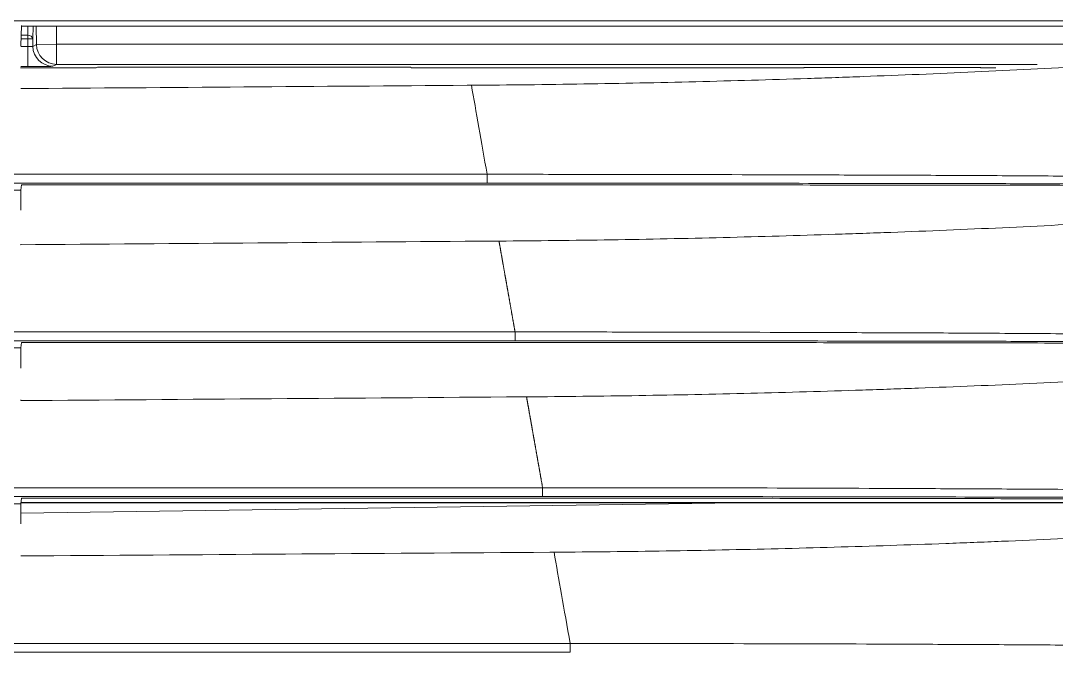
# Model space of a CAD drawing. Header units: inches. Extents: x 3778 to 56227, y -16914 to 35091.
# Drawn here: x 43093.4 to 43196, y -12898.4 to -12835.9 of the extents above; entities that cross this region are included whole.
import ezdxf

# ---------------------------------------------------------------- set-up
doc = ezdxf.new("R2010")
doc.units = ezdxf.units.IN
doc.header["$LTSCALE"] = 100
doc.header["$MEASUREMENT"] = 0
doc.linetypes.add('DH-HID2', pattern=[1.2, 0.8, -0.4])
doc.layers.add('2-con', color=2, linetype='Continuous')
doc.layers.add('FU-FURM', color=251, linetype='DH-HID2')
doc.layers.add('mark-B', color=2, linetype='Continuous', lineweight=20)

# ---------------------------------------------------------------- blocks, each defined once
blk = doc.blocks.new('cjscjdeh')
at = {"layer": 'FU-FURM', "color": 8}
blk.add_arc((151100.97, 68072.62), 218.51, 213.0528, 326.805, dxfattribs=at)
blk = doc.blocks.new('무풍1WAY 대형')
at = {"layer": 'mark-B'}
for p, q in [((-463.79, -180.51), (463.77, -180.51)), ((463.77, -181.38), (-463.79, -181.38)), ((-482.71, -195.34), (-409.33, -194.3)), ((-409.35, -195.34), (-550.14, -195.34)), ((-409.41, -195.78), (-461.24, -195.78)), ((-461.06, -195.94), (461.04, -195.94)), ((-409.41, -195.78), (-409.34, -195.23)), ((-407.69, -195.23), (-409.34, -195.23)), ((461.04, -196.82), (-461.06, -196.82)), ((-409.41, -211.22), (-458.51, -211.22)), ((-458.33, -211.38), (458.31, -211.38)), ((-409.41, -211.22), (-409.34, -210.67)), ((-407.69, -210.67), (-409.34, -210.67)), ((458.31, -212.26), (-458.33, -212.26)), ((-409.41, -226.84), (-455.75, -226.84)), ((-409.41, -226.84), (-409.34, -226.31)), ((-407.69, -226.31), (-409.34, -226.31)), ((-455.56, -227), (455.55, -227)), ((455.55, -227.88), (-455.56, -227.88)), ((-510.08, -238.77), (-412.88, -238.77)), ((-504.49, -238.44), (-504.45, -238.46)), ((-487, -238.46), (-504.45, -238.46)), ((-487, -238.46), (-486.95, -238.44)), ((-485.46, -238.42), (-449.55, -238.42)), ((-447.95, -238.48), (-448.06, -238.44)), ((-446.96, -238.49), (-417.93, -238.49)), ((-416.82, -238.44), (-416.93, -238.48)), ((-415.33, -238.42), (-409.32, -238.42)), ((-412.88, -238.77), (-412.52, -238.59)), ((-412.88, -238.77), (-412.88, -240.76)), ((-410.03, -238.55), (-410.03, -240.54)), ((-410.03, -238.55), (-409.33, -238.55)), ((-412.88, -240.76), (-543.25, -240.76)), ((-410.89, -240.74), (-412.88, -240.76)), ((-412.86, -242.56), (-412.88, -240.76)), ((-410.53, -240.56), (-410.89, -240.74)), ((-410.89, -240.74), (-410.87, -242.56)), ((-410.52, -241.32), (-410.53, -240.56)), ((-409.33, -240.54), (-410.03, -240.54)), ((-410.03, -240.54), (-410.02, -241.31)), ((-409.33, -240.6), (-409.4, -242.64)), ((-410.55, -242.56), (-410.52, -241.32)), ((-410.02, -241.31), (-410.52, -241.32)), ((-410.02, -241.66), (-410.04, -242.56)), ((-410.02, -241.31), (-409.35, -241.31)), ((-410.02, -241.31), (-410.02, -241.66)), ((-409.36, -241.66), (-410.02, -241.66)), ((-569.85, -243.1), (569.83, -243.1)), ((-543.57, -242.56), (-409.4, -242.56)), ((-409.4, -242.56), (-409.4, -242.64)), ((-409.4, -242.56), (-409.4, -242.64))]:
    blk.add_line(p, q, dxfattribs=at)
for centre, major_axis, ratio, start_param, end_param in [((-409.34, -193.25), (0, -1.99), 0.008727, 0.069813, 1.570796), ((-409.34, -208.68), (0, -1.99), 0.008727, 0.069813, 1.570796), ((-409.34, -224.32), (0, -1.99), 0.008727, 0.069813, 1.570796), ((-505.98, -238.44), (-1.49, 0), 0.017455, 3.193953, 4.712389), ((-485.46, -238.44), (-1.49, 0), 0.017455, 4.712389, 6.230825), ((-449.55, -238.44), (-1.49, 0), 0.017455, 3.193953, 4.712389), ((-446.96, -238.48), (-0.996, 0), 0.017455, 0.05236, 1.570793), ((-417.93, -238.48), (-0.996, 0), 0.017455, 1.5708, 3.089233), ((-415.33, -238.44), (-1.49, 0), 0.017455, 4.712389, 6.230825), ((-412.88, -240.76), (-0.89, 1.78), 0.999246, 4.258388, 5.817071), ((-410.03, -238.59), (2.49, 0), 0.017454, 1.570997, 3.106887), ((-412.52, -240.58), (-0.89, 1.78), 0.999246, 4.258388, 5.817071), ((-410.03, -240.58), (0.498, -0.023), 0.086991, 1.575842, 3.111732), ((-410.02, -241.31), (0.498, -0.012), 0.70701, 3.190961, 4.728939)]:
    blk.add_ellipse(centre, major_axis=major_axis, ratio=ratio, start_param=start_param, end_param=end_param, dxfattribs=at)
for points, knots in [([(-463.79, -181.38), (-463.79, -181.35), (-463.79, -181.31), (-463.79, -181.23), (-463.79, -181.19), (-463.79, -181.09), (-463.79, -181.04), (-463.79, -180.94), (-463.79, -180.9), (-463.79, -180.8), (-463.79, -180.76), (-463.79, -180.68), (-463.79, -180.64), (-463.79, -180.58), (-463.79, -180.56), (-463.79, -180.52), (-463.79, -180.51), (-463.79, -180.51)], [0, 0, 0, 0, 0.125, 0.125, 0.25, 0.25, 0.375, 0.375, 0.5, 0.5, 0.625, 0.625, 0.75, 0.75, 0.875, 0.875, 1, 1, 1, 1]), ([(-463.79, -181.38), (-464.13, -181.38), (-464.46, -181.38), (-465.14, -181.38), (-466.15, -181.38), (-468.51, -181.38), (-470.54, -181.38), (-474.59, -181.38), (-477.29, -181.37), (-485.39, -181.35), (-490.79, -181.34), (-498.89, -181.3), (-501.59, -181.29), (-506.99, -181.26), (-509.69, -181.24), (-515.08, -181.21), (-517.78, -181.19), (-523.18, -181.15), (-525.88, -181.13), (-531.27, -181.09), (-533.97, -181.07), (-539.37, -181.02), (-542.07, -181), (-547.46, -180.96), (-550.16, -180.94), (-555.56, -180.9), (-558.26, -180.88), (-566.35, -180.82), (-571.75, -180.79), (-579.85, -180.76), (-582.55, -180.75), (-586.6, -180.74), (-587.95, -180.74), (-589.97, -180.73), (-590.99, -180.73), (-592.17, -180.73), (-592.68, -180.73), (-593.01, -180.73), (-593.18, -180.73), (-593.35, -180.73)], [0, 0, 0, 0, 0.007812, 0.007812, 0.015625, 0.03125, 0.0625, 0.0625, 0.125, 0.125, 0.25, 0.25, 0.3125, 0.3125, 0.375, 0.375, 0.4375, 0.4375, 0.5, 0.5, 0.5625, 0.5625, 0.625, 0.625, 0.6875, 0.6875, 0.75, 0.75, 0.875, 0.875, 0.9375, 0.9375, 0.96875, 0.96875, 0.984375, 0.992187, 0.996094, 0.996094, 1, 1, 1, 1]), ([(-462.19, -190.43), (-462.42, -189.13), (-462.92, -186.31), (-463.49, -183.09), (-463.79, -181.38)], [0, 0, 0, 0, 0.498014, 1, 1, 1, 1]), ([(-462.19, -190.43), (-464.04, -190.44), (-465.9, -190.45), (-469.61, -190.5), (-471.46, -190.52), (-477.02, -190.61), (-480.71, -190.68), (-486.26, -190.82), (-488.11, -190.87), (-491.8, -190.98), (-493.65, -191.03), (-497.34, -191.16), (-499.18, -191.22), (-501.95, -191.32), (-502.87, -191.36), (-504.71, -191.43), (-505.64, -191.47), (-508.4, -191.58), (-510.24, -191.66), (-513.93, -191.83), (-515.77, -191.92), (-519.45, -192.11), (-521.29, -192.21), (-524.97, -192.41), (-526.81, -192.52), (-530.49, -192.74), (-532.33, -192.86), (-536.01, -193.1), (-537.85, -193.22), (-541.53, -193.46), (-543.37, -193.59), (-547.05, -193.84), (-548.89, -193.97), (-550.73, -194.09)], [0, 0, 0, 0, 0.0625, 0.0625, 0.125, 0.125, 0.25, 0.25, 0.3125, 0.3125, 0.375, 0.375, 0.4375, 0.4375, 0.46875, 0.46875, 0.5, 0.5, 0.5625, 0.5625, 0.625, 0.625, 0.6875, 0.6875, 0.75, 0.75, 0.8125, 0.8125, 0.875, 0.875, 0.9375, 0.9375, 1, 1, 1, 1]), ([(-577.5, -195.72), (-572.65, -195.73), (-567.8, -195.73), (-558.09, -195.75), (-553.24, -195.77), (-545.97, -195.79), (-543.54, -195.79), (-538.69, -195.8), (-536.26, -195.81), (-531.41, -195.82), (-526.56, -195.84), (-519.29, -195.86), (-512.01, -195.88), (-507.16, -195.89), (-499.88, -195.9), (-495.03, -195.91), (-485.33, -195.93), (-480.47, -195.93), (-473.19, -195.94), (-470.77, -195.94), (-465.91, -195.94), (-463.48, -195.94), (-461.06, -195.94)], [0, 0, 0, 0, 0.125, 0.125, 0.25, 0.25, 0.3125, 0.3125, 0.375, 0.375, 0.4375, 0.5, 0.5625, 0.625, 0.625, 0.75, 0.75, 0.875, 0.875, 0.9375, 0.9375, 1, 1, 1, 1]), ([(-551.7, -195.62), (-547.93, -195.63), (-544.16, -195.64), (-536.63, -195.66), (-532.86, -195.67), (-525.32, -195.68), (-521.55, -195.69), (-514.02, -195.71), (-510.25, -195.72), (-502.71, -195.74), (-498.94, -195.74), (-491.4, -195.76), (-487.63, -195.76), (-480.09, -195.77), (-476.32, -195.77), (-468.78, -195.78), (-465.01, -195.78), (-461.24, -195.78)], [0, 0, 0, 0, 0.125, 0.125, 0.25, 0.25, 0.375, 0.375, 0.5, 0.5, 0.625, 0.625, 0.75, 0.75, 0.875, 0.875, 1, 1, 1, 1]), ([(-409.35, -195.31), (-411.53, -195.31), (-419.49, -195.31), (-434.85, -195.31), (-457.07, -195.31), (-484.22, -195.31), (-515.77, -195.31), (-538.28, -195.31), (-550.1, -195.31)], [0, 0, 0, 0, 0.046507, 0.169499, 0.327423, 0.520279, 0.748068, 1, 1, 1, 1]), ([(-461.06, -195.94), (-461.06, -195.95), (-461.06, -195.96), (-461.06, -195.99), (-461.06, -196.02), (-461.06, -196.08), (-461.06, -196.11), (-461.06, -196.19), (-461.06, -196.24), (-461.06, -196.33), (-461.06, -196.38), (-461.06, -196.48), (-461.06, -196.53), (-461.06, -196.62), (-461.06, -196.67), (-461.06, -196.75), (-461.06, -196.79), (-461.06, -196.82)], [0, 0, 0, 0, 0.125, 0.125, 0.25, 0.25, 0.375, 0.375, 0.5, 0.5, 0.625, 0.625, 0.75, 0.75, 0.875, 0.875, 1, 1, 1, 1]), ([(-461.06, -196.82), (-463.76, -196.82), (-466.45, -196.82), (-471.85, -196.81), (-474.54, -196.81), (-482.63, -196.79), (-488.03, -196.78), (-496.12, -196.74), (-498.81, -196.73), (-504.21, -196.7), (-506.9, -196.69), (-512.29, -196.66), (-514.99, -196.64), (-520.38, -196.6), (-523.08, -196.58), (-528.47, -196.54), (-531.16, -196.52), (-536.55, -196.48), (-539.25, -196.46), (-544.64, -196.42), (-547.34, -196.39), (-552.73, -196.35), (-555.42, -196.34), (-560.82, -196.3), (-563.51, -196.28), (-568.9, -196.25), (-571.6, -196.24), (-576.99, -196.22), (-579.69, -196.21), (-585.09, -196.2), (-587.78, -196.2), (-590.48, -196.2)], [0, 0, 0, 0, 0.0625, 0.0625, 0.125, 0.125, 0.25, 0.25, 0.3125, 0.3125, 0.375, 0.375, 0.4375, 0.4375, 0.5, 0.5, 0.5625, 0.5625, 0.625, 0.625, 0.6875, 0.6875, 0.75, 0.75, 0.8125, 0.8125, 0.875, 0.875, 0.9375, 0.9375, 1, 1, 1, 1]), ([(-461.06, -196.82), (-461.05, -196.85), (-461.04, -196.92), (-461.02, -197.01), (-461.01, -197.11), (-460.99, -197.2), (-460.97, -197.29), (-460.96, -197.39), (-460.94, -197.48), (-460.92, -197.58), (-460.91, -197.67), (-460.89, -197.76), (-460.87, -197.86), (-460.86, -197.95), (-460.84, -198.04), (-460.83, -198.14), (-460.81, -198.23), (-460.79, -198.32), (-460.78, -198.41), (-460.76, -198.5), (-460.74, -198.6), (-460.73, -198.69), (-460.71, -198.78), (-460.7, -198.87), (-460.68, -198.96), (-460.66, -199.05), (-460.65, -199.14), (-460.63, -199.23), (-460.62, -199.32), (-460.6, -199.41), (-460.58, -199.5), (-460.57, -199.59), (-460.55, -199.68), (-460.54, -199.77), (-460.52, -199.85), (-460.51, -199.94), (-460.49, -200.03), (-460.47, -200.12), (-460.46, -200.21), (-460.44, -200.29), (-460.43, -200.38), (-460.41, -200.47), (-460.4, -200.56), (-460.38, -200.64), (-460.37, -200.73), (-460.35, -200.82), (-460.34, -200.9), (-460.32, -200.99), (-460.31, -201.07), (-460.29, -201.16), (-460.28, -201.24), (-460.26, -201.33), (-460.25, -201.41), (-460.23, -201.5), (-460.22, -201.58), (-460.2, -201.67), (-460.19, -201.75), (-460.17, -201.83), (-460.16, -201.92), (-460.14, -202), (-460.13, -202.08), (-460.11, -202.17), (-460.1, -202.25), (-460.08, -202.33), (-460.07, -202.41), (-460.05, -202.5), (-460.04, -202.58), (-460.02, -202.66), (-460.01, -202.74), (-460, -202.82), (-459.98, -202.9), (-459.97, -202.98), (-459.95, -203.06), (-459.94, -203.14), (-459.92, -203.23), (-459.91, -203.31), (-459.9, -203.38), (-459.88, -203.46), (-459.87, -203.54), (-459.85, -203.62), (-459.84, -203.7), (-459.83, -203.78), (-459.81, -203.86), (-459.8, -203.94), (-459.79, -204.01), (-459.77, -204.09), (-459.76, -204.17), (-459.74, -204.25), (-459.73, -204.32), (-459.72, -204.4), (-459.7, -204.48), (-459.69, -204.56), (-459.68, -204.63), (-459.66, -204.71), (-459.65, -204.78), (-459.64, -204.86), (-459.62, -204.93), (-459.61, -205.01), (-459.6, -205.09), (-459.58, -205.16), (-459.57, -205.23), (-459.56, -205.31), (-459.54, -205.38), (-459.53, -205.46), (-459.52, -205.53), (-459.5, -205.6), (-459.49, -205.68), (-459.48, -205.75), (-459.47, -205.8), (-459.47, -205.82)], [0, 0, 0, 0, 0.009388, 0.018773, 0.028157, 0.037539, 0.04692, 0.056299, 0.065676, 0.075051, 0.084425, 0.093798, 0.103169, 0.112538, 0.121906, 0.131272, 0.140637, 0.150001, 0.159363, 0.168724, 0.178083, 0.187441, 0.196798, 0.206154, 0.215509, 0.224862, 0.234215, 0.243566, 0.252916, 0.262265, 0.271613, 0.28096, 0.290306, 0.299651, 0.308995, 0.318339, 0.327681, 0.337023, 0.346364, 0.355704, 0.365044, 0.374382, 0.38372, 0.393058, 0.402395, 0.411731, 0.421066, 0.430402, 0.439736, 0.44907, 0.458404, 0.467737, 0.47707, 0.486403, 0.495735, 0.505067, 0.514399, 0.52373, 0.533061, 0.542392, 0.551723, 0.561054, 0.570385, 0.579715, 0.589046, 0.598377, 0.607707, 0.617038, 0.626369, 0.635699, 0.64503, 0.654362, 0.663693, 0.673025, 0.682356, 0.691689, 0.701021, 0.710354, 0.719687, 0.729021, 0.738355, 0.747689, 0.757024, 0.76636, 0.775696, 0.785032, 0.794369, 0.803707, 0.813046, 0.822385, 0.831725, 0.841066, 0.850407, 0.859749, 0.869092, 0.878436, 0.887781, 0.897127, 0.906474, 0.915822, 0.92517, 0.93452, 0.943871, 0.953223, 0.962576, 0.97193, 0.981286, 0.990642, 1, 1, 1, 1]), ([(-459.47, -205.82), (-461.32, -205.84), (-463.18, -205.85), (-466.88, -205.9), (-468.74, -205.92), (-474.29, -206.01), (-477.99, -206.08), (-483.53, -206.22), (-485.38, -206.27), (-489.08, -206.38), (-490.92, -206.43), (-493.69, -206.52), (-494.61, -206.56), (-496.46, -206.62), (-497.38, -206.65), (-500.15, -206.76), (-501.99, -206.83), (-505.68, -206.98), (-507.52, -207.06), (-511.2, -207.23), (-513.05, -207.32), (-516.73, -207.51), (-518.57, -207.61), (-522.25, -207.82), (-524.09, -207.93), (-527.77, -208.15), (-529.61, -208.27), (-533.29, -208.51), (-535.13, -208.63), (-538.8, -208.88), (-540.64, -209.01), (-544.32, -209.27), (-546.16, -209.4), (-548, -209.53)], [0, 0, 0, 0, 0.0625, 0.0625, 0.125, 0.125, 0.25, 0.25, 0.3125, 0.3125, 0.375, 0.375, 0.40625, 0.40625, 0.4375, 0.4375, 0.5, 0.5, 0.5625, 0.5625, 0.625, 0.625, 0.6875, 0.6875, 0.75, 0.75, 0.8125, 0.8125, 0.875, 0.875, 0.9375, 0.9375, 1, 1, 1, 1]), ([(-574.76, -211.18), (-569.91, -211.19), (-565.06, -211.2), (-555.36, -211.21), (-550.51, -211.22), (-543.23, -211.24), (-540.8, -211.25), (-535.95, -211.26), (-533.53, -211.26), (-528.68, -211.28), (-523.83, -211.29), (-516.55, -211.3), (-509.28, -211.32), (-504.42, -211.33), (-497.15, -211.34), (-492.3, -211.35), (-482.59, -211.37), (-475.31, -211.37), (-468.03, -211.38), (-463.18, -211.38), (-460.75, -211.38), (-458.33, -211.38)], [0, 0, 0, 0, 0.125, 0.125, 0.25, 0.25, 0.3125, 0.3125, 0.375, 0.375, 0.4375, 0.5, 0.5625, 0.625, 0.625, 0.75, 0.75, 0.875, 0.9375, 0.9375, 1, 1, 1, 1]), ([(-548.97, -211.08), (-545.2, -211.09), (-541.43, -211.09), (-533.9, -211.11), (-530.13, -211.12), (-522.59, -211.13), (-518.82, -211.14), (-511.29, -211.16), (-507.52, -211.16), (-499.98, -211.18), (-496.21, -211.18), (-488.67, -211.19), (-484.9, -211.2), (-477.36, -211.21), (-473.59, -211.21), (-466.05, -211.21), (-462.28, -211.22), (-458.51, -211.22)], [0, 0, 0, 0, 0.125, 0.125, 0.25, 0.25, 0.375, 0.375, 0.5, 0.5, 0.625, 0.625, 0.75, 0.75, 0.875, 0.875, 1, 1, 1, 1]), ([(-458.33, -211.38), (-458.33, -211.38), (-458.33, -211.39), (-458.33, -211.43), (-458.33, -211.45), (-458.33, -211.51), (-458.33, -211.55), (-458.33, -211.63), (-458.33, -211.67), (-458.33, -211.77), (-458.33, -211.82), (-458.33, -211.91), (-458.33, -211.96), (-458.33, -212.06), (-458.33, -212.1), (-458.33, -212.19), (-458.33, -212.22), (-458.33, -212.26)], [0, 0, 0, 0, 0.125, 0.125, 0.25, 0.25, 0.375, 0.375, 0.5, 0.5, 0.625, 0.625, 0.75, 0.75, 0.875, 0.875, 1, 1, 1, 1]), ([(-458.33, -212.26), (-461.02, -212.26), (-463.72, -212.25), (-469.12, -212.25), (-471.81, -212.24), (-479.9, -212.23), (-485.3, -212.21), (-493.38, -212.18), (-496.08, -212.17), (-501.47, -212.15), (-504.17, -212.13), (-509.56, -212.1), (-512.26, -212.08), (-517.65, -212.05), (-520.34, -212.03), (-525.73, -211.99), (-528.43, -211.97), (-533.82, -211.93), (-536.52, -211.91), (-541.91, -211.87), (-544.6, -211.85), (-549.99, -211.81), (-552.69, -211.79), (-560.78, -211.74), (-566.17, -211.71), (-574.26, -211.68), (-576.95, -211.68), (-582.35, -211.67), (-585.04, -211.66), (-587.74, -211.66)], [0, 0, 0, 0, 0.0625, 0.0625, 0.125, 0.125, 0.25, 0.25, 0.3125, 0.3125, 0.375, 0.375, 0.4375, 0.4375, 0.5, 0.5, 0.5625, 0.5625, 0.625, 0.625, 0.6875, 0.6875, 0.75, 0.75, 0.875, 0.875, 0.9375, 0.9375, 1, 1, 1, 1]), ([(-458.33, -212.26), (-458.32, -212.29), (-458.31, -212.35), (-458.29, -212.45), (-458.28, -212.54), (-458.26, -212.64), (-458.24, -212.73), (-458.23, -212.82), (-458.21, -212.92), (-458.19, -213.01), (-458.18, -213.11), (-458.16, -213.2), (-458.14, -213.29), (-458.13, -213.39), (-458.11, -213.48), (-458.1, -213.57), (-458.08, -213.66), (-458.06, -213.76), (-458.05, -213.85), (-458.03, -213.94), (-458.01, -214.03), (-458, -214.12), (-457.98, -214.21), (-457.97, -214.3), (-457.95, -214.4), (-457.93, -214.49), (-457.92, -214.58), (-457.9, -214.67), (-457.89, -214.76), (-457.87, -214.85), (-457.85, -214.93), (-457.84, -215.02), (-457.82, -215.11), (-457.81, -215.2), (-457.79, -215.29), (-457.78, -215.38), (-457.76, -215.47), (-457.74, -215.55), (-457.73, -215.64), (-457.71, -215.73), (-457.7, -215.82), (-457.68, -215.9), (-457.67, -215.99), (-457.65, -216.08), (-457.64, -216.16), (-457.62, -216.25), (-457.61, -216.34), (-457.59, -216.42), (-457.58, -216.51), (-457.56, -216.59), (-457.55, -216.68), (-457.53, -216.76), (-457.52, -216.85), (-457.5, -216.93), (-457.49, -217.02), (-457.47, -217.1), (-457.46, -217.19), (-457.44, -217.27), (-457.43, -217.35), (-457.41, -217.44), (-457.4, -217.52), (-457.38, -217.6), (-457.37, -217.69), (-457.35, -217.77), (-457.34, -217.85), (-457.32, -217.93), (-457.31, -218.01), (-457.29, -218.1), (-457.28, -218.18), (-457.27, -218.26), (-457.25, -218.34), (-457.24, -218.42), (-457.22, -218.5), (-457.21, -218.58), (-457.19, -218.66), (-457.18, -218.74), (-457.17, -218.82), (-457.15, -218.9), (-457.14, -218.98), (-457.12, -219.06), (-457.11, -219.14), (-457.1, -219.22), (-457.08, -219.29), (-457.07, -219.37), (-457.06, -219.45), (-457.04, -219.53), (-457.03, -219.61), (-457.01, -219.68), (-457, -219.76), (-456.99, -219.84), (-456.97, -219.91), (-456.96, -219.99), (-456.95, -220.07), (-456.93, -220.14), (-456.92, -220.22), (-456.91, -220.3), (-456.89, -220.37), (-456.88, -220.45), (-456.87, -220.52), (-456.85, -220.6), (-456.84, -220.67), (-456.83, -220.74), (-456.81, -220.82), (-456.8, -220.89), (-456.79, -220.97), (-456.77, -221.04), (-456.76, -221.11), (-456.75, -221.19), (-456.74, -221.24), (-456.74, -221.26)], [0, 0, 0, 0, 0.009388, 0.018773, 0.028157, 0.037539, 0.04692, 0.056299, 0.065676, 0.075051, 0.084425, 0.093798, 0.103169, 0.112538, 0.121906, 0.131272, 0.140637, 0.150001, 0.159363, 0.168724, 0.178083, 0.187441, 0.196798, 0.206154, 0.215509, 0.224862, 0.234215, 0.243566, 0.252916, 0.262265, 0.271613, 0.28096, 0.290306, 0.299651, 0.308995, 0.318339, 0.327681, 0.337023, 0.346364, 0.355704, 0.365044, 0.374382, 0.38372, 0.393058, 0.402395, 0.411731, 0.421066, 0.430402, 0.439736, 0.44907, 0.458404, 0.467737, 0.47707, 0.486403, 0.495735, 0.505067, 0.514399, 0.52373, 0.533061, 0.542392, 0.551723, 0.561054, 0.570385, 0.579715, 0.589046, 0.598377, 0.607707, 0.617038, 0.626369, 0.635699, 0.64503, 0.654362, 0.663693, 0.673025, 0.682356, 0.691689, 0.701021, 0.710354, 0.719687, 0.729021, 0.738355, 0.747689, 0.757024, 0.76636, 0.775696, 0.785032, 0.794369, 0.803707, 0.813046, 0.822385, 0.831725, 0.841066, 0.850407, 0.859749, 0.869092, 0.878436, 0.887781, 0.897127, 0.906474, 0.915822, 0.92517, 0.93452, 0.943871, 0.953223, 0.962576, 0.97193, 0.981286, 0.990642, 1, 1, 1, 1]), ([(-456.74, -221.26), (-458.59, -221.27), (-460.45, -221.29), (-464.16, -221.33), (-466.01, -221.36), (-471.57, -221.44), (-475.26, -221.52), (-480.81, -221.66), (-482.66, -221.71), (-486.35, -221.81), (-488.2, -221.87), (-490.97, -221.96), (-491.89, -221.99), (-493.73, -222.06), (-494.66, -222.09), (-497.42, -222.19), (-499.27, -222.26), (-502.95, -222.42), (-504.8, -222.5), (-508.48, -222.67), (-510.32, -222.76), (-514, -222.95), (-515.84, -223.05), (-519.52, -223.25), (-521.36, -223.36), (-525.04, -223.59), (-526.88, -223.7), (-530.56, -223.95), (-532.4, -224.07), (-536.08, -224.32), (-537.91, -224.45), (-541.59, -224.71), (-543.43, -224.83), (-545.27, -224.96)], [0, 0, 0, 0, 0.0625, 0.0625, 0.125, 0.125, 0.25, 0.25, 0.3125, 0.3125, 0.375, 0.375, 0.40625, 0.40625, 0.4375, 0.4375, 0.5, 0.5, 0.5625, 0.5625, 0.625, 0.625, 0.6875, 0.6875, 0.75, 0.75, 0.8125, 0.8125, 0.875, 0.875, 0.9375, 0.9375, 1, 1, 1, 1]), ([(-572, -226.85), (-567.15, -226.85), (-562.3, -226.86), (-552.6, -226.87), (-547.75, -226.88), (-540.47, -226.89), (-538.04, -226.9), (-533.19, -226.91), (-530.77, -226.91), (-525.92, -226.92), (-521.07, -226.93), (-513.79, -226.94), (-506.51, -226.95), (-501.66, -226.96), (-494.38, -226.97), (-489.53, -226.98), (-479.83, -226.99), (-474.98, -226.99), (-467.7, -227), (-465.27, -227), (-460.42, -227), (-457.99, -227), (-455.56, -227)], [0, 0, 0, 0, 0.125, 0.125, 0.25, 0.25, 0.3125, 0.3125, 0.375, 0.375, 0.4375, 0.5, 0.5625, 0.625, 0.625, 0.75, 0.75, 0.875, 0.875, 0.9375, 0.9375, 1, 1, 1, 1]), ([(-546.26, -226.73), (-542.49, -226.74), (-538.72, -226.74), (-531.18, -226.76), (-527.41, -226.76), (-519.86, -226.78), (-516.09, -226.78), (-508.55, -226.79), (-504.78, -226.8), (-497.24, -226.81), (-493.47, -226.81), (-485.92, -226.82), (-482.15, -226.82), (-474.61, -226.83), (-470.84, -226.83), (-463.29, -226.83), (-459.52, -226.84), (-455.75, -226.84)], [0, 0, 0, 0, 0.125, 0.125, 0.25, 0.25, 0.375, 0.375, 0.5, 0.5, 0.625, 0.625, 0.75, 0.75, 0.875, 0.875, 1, 1, 1, 1]), ([(-455.56, -227.88), (-456.24, -227.88), (-456.91, -227.88), (-458.26, -227.88), (-460.28, -227.88), (-462.3, -227.87), (-466.35, -227.87), (-469.04, -227.87), (-477.13, -227.85), (-482.52, -227.84), (-490.61, -227.81), (-493.31, -227.8), (-498.7, -227.78), (-501.39, -227.77), (-506.78, -227.74), (-509.48, -227.72), (-514.87, -227.69), (-517.56, -227.67), (-522.95, -227.64), (-525.65, -227.62), (-531.04, -227.58), (-533.73, -227.56), (-539.12, -227.52), (-541.82, -227.5), (-547.21, -227.47), (-549.9, -227.45), (-557.99, -227.4), (-563.38, -227.38), (-571.47, -227.35), (-574.16, -227.34), (-579.55, -227.33), (-582.25, -227.33), (-584.95, -227.32)], [0, 0, 0, 0, 0.015625, 0.015625, 0.03125, 0.0625, 0.0625, 0.125, 0.125, 0.25, 0.25, 0.3125, 0.3125, 0.375, 0.375, 0.4375, 0.4375, 0.5, 0.5, 0.5625, 0.5625, 0.625, 0.625, 0.6875, 0.6875, 0.75, 0.75, 0.875, 0.875, 0.9375, 0.9375, 1, 1, 1, 1]), ([(-455.56, -227), (-455.56, -227), (-455.56, -227.01), (-455.56, -227.05), (-455.56, -227.07), (-455.56, -227.13), (-455.56, -227.17), (-455.56, -227.25), (-455.56, -227.29), (-455.56, -227.39), (-455.56, -227.44), (-455.56, -227.54), (-455.56, -227.59), (-455.56, -227.68), (-455.56, -227.72), (-455.56, -227.81), (-455.56, -227.84), (-455.56, -227.88)], [0, 0, 0, 0, 0.125, 0.125, 0.25, 0.25, 0.375, 0.375, 0.5, 0.5, 0.625, 0.625, 0.75, 0.75, 0.875, 0.875, 1, 1, 1, 1]), ([(-454, -236.7), (-454.23, -235.41), (-454.72, -232.66), (-455.27, -229.52), (-455.56, -227.88)], [0, 0, 0, 0, 0.505327, 1, 1, 1, 1]), ([(-454, -236.7), (-455.86, -236.72), (-457.72, -236.73), (-461.43, -236.77), (-463.28, -236.8), (-468.84, -236.89), (-472.54, -236.96), (-478.09, -237.1), (-479.93, -237.15), (-483.63, -237.25), (-485.47, -237.31), (-488.24, -237.4), (-489.16, -237.43), (-491.01, -237.5), (-491.93, -237.53), (-494.7, -237.64), (-496.54, -237.71), (-500.23, -237.86), (-502.07, -237.94), (-505.75, -238.11), (-507.6, -238.2), (-511.28, -238.39), (-513.12, -238.49), (-516.8, -238.7), (-518.63, -238.8), (-522.31, -239.03), (-524.15, -239.15), (-527.83, -239.39), (-529.67, -239.51), (-533.35, -239.76), (-535.18, -239.89), (-538.86, -240.14), (-540.7, -240.27), (-542.54, -240.4)], [0, 0, 0, 0, 0.0625, 0.0625, 0.125, 0.125, 0.25, 0.25, 0.3125, 0.3125, 0.375, 0.375, 0.40625, 0.40625, 0.4375, 0.4375, 0.5, 0.5, 0.5625, 0.5625, 0.625, 0.625, 0.6875, 0.6875, 0.75, 0.75, 0.8125, 0.8125, 0.875, 0.875, 0.9375, 0.9375, 1, 1, 1, 1])]:
    blk.add_open_spline(points, degree=3, knots=knots, dxfattribs=at)
for points in [[(-462.19, -190.43), (-462.06, -190.43), (-461.92, -190.42), (-461.79, -190.42)], [(-409.33, -190.05), (-426.81, -190.18), (-444.3, -190.3), (-461.79, -190.42)], [(-409.33, -190.07), (-409.33, -190.06), (-409.33, -190.06), (-409.33, -190.05)], [(-459.04, -205.82), (-459.18, -205.82), (-459.32, -205.82), (-459.47, -205.82)], [(-459.04, -205.82), (-442.47, -205.7), (-425.9, -205.57), (-409.33, -205.45)], [(-409.33, -205.51), (-409.33, -205.49), (-409.33, -205.47), (-409.33, -205.45)], [(-456.31, -221.26), (-456.45, -221.26), (-456.59, -221.26), (-456.74, -221.26)], [(-456.31, -221.26), (-440.65, -221.14), (-424.99, -221.02), (-409.33, -220.9)], [(-409.33, -220.94), (-409.33, -220.93), (-409.33, -220.92), (-409.33, -220.9)], [(-454, -236.7), (-453.86, -236.7), (-453.72, -236.7), (-453.58, -236.7)], [(-453.58, -236.7), (-438.83, -236.59), (-424.08, -236.48), (-409.33, -236.37)], [(-409.33, -236.38), (-409.33, -236.37), (-409.33, -236.37), (-409.33, -236.37)]]:
    blk.add_open_spline(points, degree=3, dxfattribs=at)
blk = doc.blocks.new('dpdjzjs')
at = {"layer": 'mark-B', "rotation": 180}
blk.add_blockref('무풍1WAY 대형', (178654.91, 88751.49), dxfattribs=at)

msp = doc.modelspace()

# ---------------------------------------------------------------- block references
msp.add_blockref('cjscjdeh', (-107842.97, -80843.84))
at = {"layer": '2-con'}
msp.add_blockref('dpdjzjs', (-135970.86, -101830.44), dxfattribs=at)

doc.saveas('drawing.dxf')
